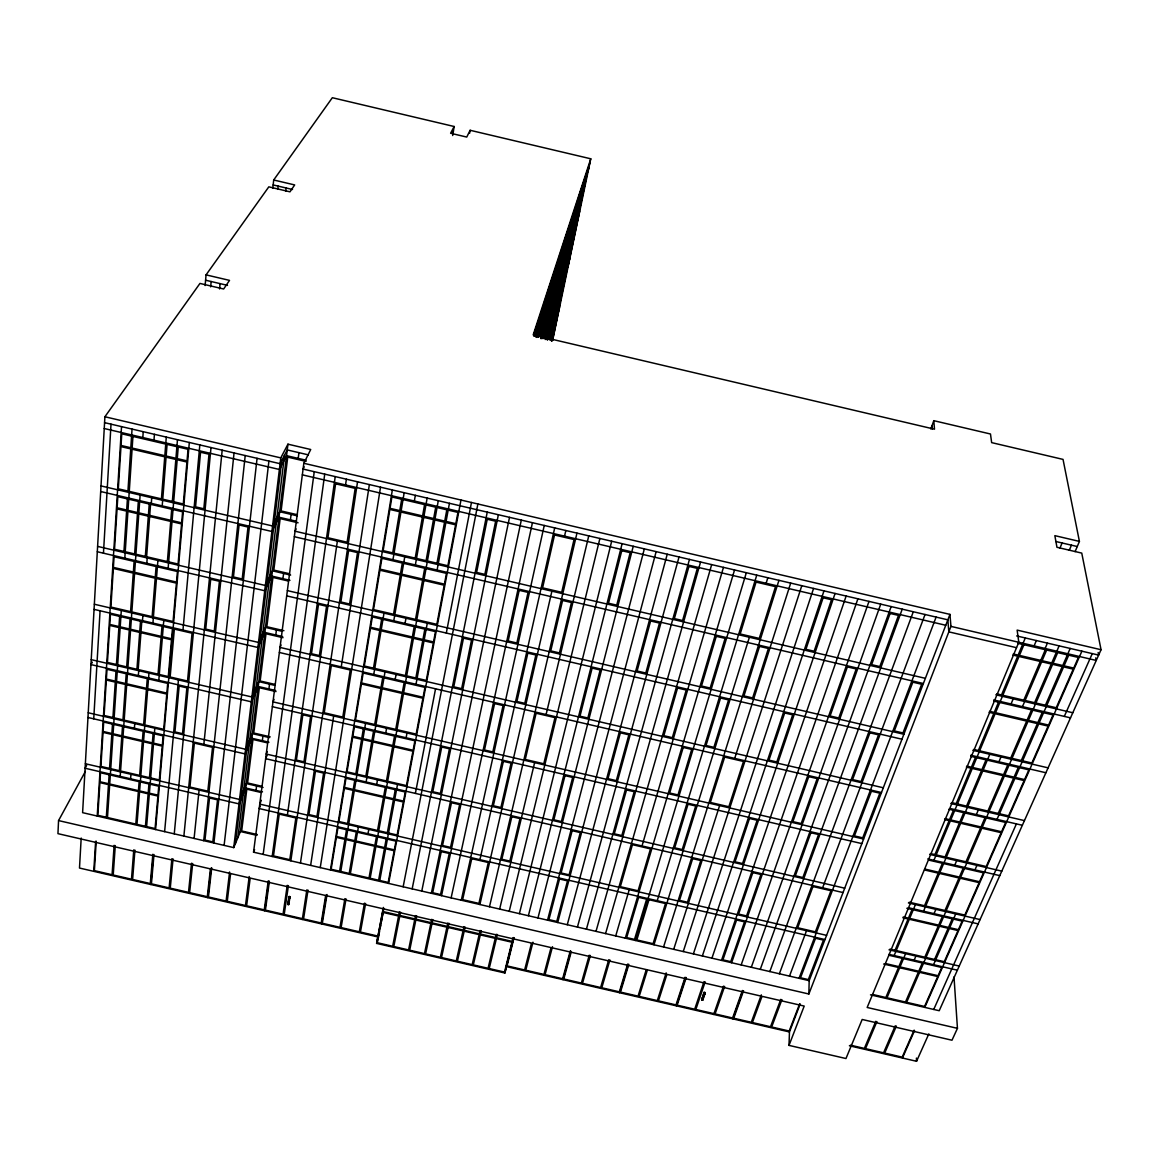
<?xml version="1.0" encoding="UTF-8"?>
<svg xmlns="http://www.w3.org/2000/svg" width="1159" height="1159" viewBox="0 0 1159 1159"><rect width="100%" height="100%" fill="white"/><g stroke="black" fill="none" stroke-linecap="round" stroke-linejoin="round"><path stroke-width="1.5" d="M954.002 976.907L957.45 1028.337L951.988 1040.217L862.18 1019.471L845.969 1058.529L789.004 1045.389L804.201 1006.07L57.95 833.654L58.558 820.586L808.866 994.002L809.17 980.659L949.945 614.386L303.832 463.281L253.546 852.184L809.17 980.659M789.004 1045.389L789.467 1031.945L800.145 1004.143M81.188 838.029L79.493 868.048L378.5 937.066M205.129 285.549L206.056 274.871L229.525 280.377L223.644 288.997L199.956 283.433L104.904 416.762L82.608 812.662L233.727 847.606L240.42 831.539L287.954 444.172L310.713 449.504L303.832 463.281M93.734 718.826L100.08 610.779M103.455 553.191L111.018 424.165M93.763 871.336L95.632 841.376M97.211 816.037L121.536 426.628M96.226 841.188L94.386 870.641L112.075 874.726L114.147 845.331M106.324 817.269L108.482 784.614L99.906 782.629L97.849 815.299L135.806 824.078L138.37 791.539L109.67 784.889L107.483 817.53M109.134 774.734L108.54 783.716L99.964 781.731L100.514 772.749L139.152 781.688L138.443 790.641L109.728 783.991L110.322 775.009M109.554 768.417L111.815 734.415L103.05 732.387L100.92 766.418L119.391 770.692L121.782 736.733L113.017 734.705L110.757 768.692M112.495 724.129L111.872 733.488L103.108 731.459L103.702 722.086L122.506 726.447L121.84 735.806L113.075 733.763L113.712 724.418M112.93 717.537L115.277 682.115L106.338 680.043L104.107 715.494L122.97 719.869L125.462 684.476L116.508 682.405L114.147 717.827M115.987 671.394L115.349 681.144L106.396 679.058L107.005 669.308L126.215 673.756L125.52 683.506L116.581 681.434L117.233 671.669M116.451 664.513L118.899 627.57L109.757 625.44L107.439 662.426L126.693 666.889L129.286 629.974L120.159 627.859L117.682 664.802M119.638 616.371L118.957 626.555L109.815 624.426L110.453 614.241L130.069 618.805L129.359 628.96L120.217 626.845L120.898 616.66M123.941 551.438L126.606 511.119L117.059 508.902L114.538 549.25L134.632 553.93L137.472 513.654L127.925 511.423L125.23 551.742M127.418 498.906L126.679 510.018L117.131 507.787L117.827 496.66L138.327 501.441L137.544 512.553L127.997 510.322L128.736 499.21M127.939 491.068L130.735 448.895L120.971 446.621L118.319 488.823L161.42 498.877L164.737 456.834L132.083 449.214L129.272 491.373M131.575 436.103L130.808 447.736L121.043 445.462L121.767 433.814L165.737 444.085L164.824 455.69L132.155 448.055L132.937 436.421M131.662 434.944L132.054 429.076M110.395 774.111L110.684 769.59M113.77 723.477L114.089 718.768M117.291 670.699L117.624 665.788M120.971 615.646L121.304 610.518M124.81 558.16L125.158 552.814M128.823 498.095L129.185 492.503M142.818 437.551L143.238 431.699M115.292 845.592L113.22 874.987L131.474 879.203L133.778 849.866M120.203 776.385L120.522 771.865M123.781 725.795L124.114 721.086M127.519 673.075L127.867 668.163M131.416 618.066L131.778 612.952M135.487 560.652L135.864 555.306M139.732 500.645L140.123 495.052M136.936 669.279L139.688 632.394M139.761 631.38L140.514 621.224M145.339 556.421L148.323 516.19M148.41 515.089L149.236 503.991M153.988 440.159L154.422 434.321M138.182 669.569L140.949 632.684M141.021 631.684L141.775 621.514M146.628 556.726L149.641 516.494M149.728 515.393L150.554 504.295M130.605 778.79L130.938 774.284M134.401 728.258L134.748 723.564M138.356 675.581L138.732 670.684M142.485 620.644L142.876 615.53M146.802 563.288L147.207 557.943M151.307 503.339L151.728 497.762M165.824 442.926L166.288 437.088M134.937 850.126L132.619 879.464L150.293 883.549L152.843 854.27M140.413 781.065L140.761 776.559M144.411 730.576L144.788 725.882M148.584 677.957L148.96 673.06M152.93 623.078L153.336 617.964M157.465 565.766L157.899 560.434M162.217 505.889L162.651 500.311M145.44 826.309L148.135 793.799L139.558 791.814L136.979 824.353L155.074 828.54L157.899 796.059L149.323 794.074L146.614 826.584M148.946 783.962L148.207 792.901L139.631 790.916L140.34 781.963L158.754 786.222L157.972 795.161L149.395 793.176L150.134 784.237M149.482 777.66L152.278 743.803L143.528 741.774L140.833 775.661L159.305 779.935L162.246 746.106L153.481 744.078L150.67 777.935M153.133 733.546L152.351 742.876L143.6 740.847L144.339 731.517L163.129 735.878L162.318 745.179L153.567 743.151L154.335 733.835M158.044 674.176L161.101 637.378L130.547 630.279L127.939 667.178L168.287 676.552L171.489 639.782L162.361 637.667L159.29 674.466M162.014 626.222L161.173 636.363L130.619 629.265L131.344 619.094L172.459 628.656L171.575 638.783L162.434 636.653L163.289 626.526M167.374 561.564L170.706 521.405L138.79 513.959L135.936 554.234L178.066 564.056L181.557 523.94L172.01 521.709L168.678 561.854M171.706 509.236L170.793 520.304L138.863 512.857L139.645 501.76L182.615 511.785L181.644 522.839L172.112 520.608L173.024 509.54M172.358 501.441L175.835 459.442L166.07 457.153L162.753 499.196L183.296 503.991L186.932 462.035L177.182 459.746L173.676 501.746M176.892 446.693L175.936 458.283L166.172 456.009L167.084 444.404L188.048 449.301L187.034 460.876L177.284 458.602L178.24 447.012M176.979 445.534L177.472 439.696M150.221 783.339L150.598 778.834M154.422 732.894L154.813 728.214M158.797 680.333L159.203 675.451M163.361 625.498L163.796 620.398M168.142 568.258L168.577 562.926M173.126 508.439L173.589 502.861M150.786 884.505L153.394 854.719M155.581 829.54L189.323 442.477M153.988 854.531L151.438 883.81L169.113 887.895L171.894 858.674M704.092 992.336L701.818 1000.058L702.731 1000.26L704.875 993.944L705.005 992.539L704.092 992.336L702.093 998.725L703.006 998.928L701.948 998.652L702.861 998.855L702.731 1000.26M210.677 286.853L211.155 281.521M701.818 1000.058L702.166 998.015M164.621 831.626L178.443 679.913M182.977 630.061L199.826 444.926M219.587 288.953L220.08 283.622M174.256 833.857L211.01 447.548M173.053 858.935L170.257 888.156L188.497 892.358L191.525 863.209M183.875 836.074L222.18 450.156M194.089 838.435L199.102 790.061M203.839 744.353L234.046 452.937M192.669 863.469L189.641 892.633L207.302 896.704L210.373 869.322M272.814 188.222L273.698 179.993L332.343 97.718L454.154 126.505L452.676 135.516M203.709 840.666L245.215 455.545M277.783 189.381L278.146 186.106M285.751 191.264L286.128 187.99M207.78 897.66L211.097 868.048M213.908 843.028L257.066 458.312M211.72 867.874L208.446 896.965L226.106 901.05L229.598 872.003M224.107 845.389L268.902 461.079M230.554 873.973L227.251 901.311L245.476 905.512L249.214 876.537M233.727 847.606L280.782 457.892L287.954 444.172M235.335 843.752L281.796 460.398M237.885 837.624L284.534 455.139M256.038 790.395L256.603 785.961M262.354 740.717L262.934 736.095M268.917 688.953L269.54 684.143M275.784 635.002L276.422 629.974M282.926 578.689L283.593 573.444M290.402 519.884L291.097 514.408M298.211 458.399L298.95 452.662M250.141 878.508L246.621 905.787L264.266 909.858L268.236 880.927M263.165 854.415L314.248 471.684M264.73 910.8L268.772 881.376M272.191 856.501L324.737 474.132M269.395 881.202L265.411 910.119L283.057 914.19L287.258 885.331M287.374 815.081L335.226 476.595M290.837 860.804L337.37 541.094M345.541 484.94L346.382 479.203M288.417 885.592L284.201 914.451L302.412 918.667M287.736 904.426L289.199 896.501L290.112 896.704L288.663 904.643L287.736 904.426L288.316 902.441L289.243 902.658L288.229 903.107M288.997 903.325L288.084 903.107L289.199 896.501M300.442 863.035L357.537 481.811M302.296 919.478L306.86 889.851M310.626 865.382L333.676 715.958M341.253 666.874L369.373 484.578M308.019 890.126L303.557 918.928L321.202 922.999L325.592 895.936M320.246 867.613L380.514 487.186M321.637 923.94L326.403 894.69M330.431 869.96L392.35 489.953M327.026 894.516L322.332 923.259L339.978 927.33L344.889 898.645M339.587 871.206L344.918 839.333L336.356 837.363L331.155 869.25L349.207 873.422L354.654 841.593L346.092 839.609L340.76 871.467M346.527 829.699L345.063 838.464L336.501 836.479L337.935 827.714L356.291 831.959L354.799 840.724L346.237 838.739L347.7 829.974M347.555 823.527L353.089 790.337L344.353 788.323L338.935 821.528L377.544 830.467L383.499 797.392L354.292 790.626L348.743 823.803M354.77 780.297L353.234 789.438L344.498 787.41L345.99 778.269L385.295 787.381L383.658 796.479L354.451 789.714L355.972 780.586M355.842 773.864L361.608 739.297L352.698 737.225L347.048 771.836L365.838 776.182L371.749 741.644L362.839 739.587L357.059 774.154M363.361 728.823L361.767 738.341L352.843 736.269L354.408 726.751L373.546 731.199L371.923 740.702L362.999 738.631L364.592 729.112M373.488 668.135L379.775 630.496L370.46 628.323L364.317 666.005L405.418 675.567L412.169 638.044L381.05 630.786L374.748 668.439M381.673 619.08L379.949 629.453L370.634 627.294L372.329 616.907L414.212 626.671L412.358 637.001L381.224 629.757L382.963 619.384M392.727 552.872L399.594 511.727L389.859 509.453L383.151 550.641L426.092 560.666L433.466 519.638L400.942 512.046L394.046 553.176M401.68 499.254L399.783 510.597L390.047 508.323L391.901 496.965L435.712 507.207L433.669 518.522L401.13 510.916L403.028 499.572M347.859 829.091L348.598 824.686M356.132 779.659L356.9 775.067M364.752 728.156L365.549 723.361M373.749 674.437L374.589 669.438M383.136 618.341L384.006 613.125M392.959 559.739L393.872 554.277M403.216 498.428L404.172 492.705M469.612 133.285L470.119 130.286L590.771 158.797L552.611 340.471M346.034 898.906L341.108 927.591L359.319 931.793L364.462 903.165M357.638 831.351L358.392 826.946M366.114 781.977L366.896 777.385M374.937 730.518L375.762 725.737M384.151 676.856L385.02 671.858M393.77 620.818L394.668 615.603M403.825 562.274L404.766 556.813M414.342 501.021L415.328 495.313M415.197 558.116L422.398 517.059M422.6 515.929L424.585 504.614M367.997 833.756L368.779 829.351M376.689 784.44L377.501 779.848M385.744 733.039L386.584 728.258M395.19 679.42L396.074 674.437M405.056 623.455L405.969 618.24M415.357 564.969L416.327 559.522M416.516 558.421L423.745 517.378M423.948 516.248L425.933 504.918M426.135 503.788L427.149 498.08M365.621 903.426L360.449 932.053L378.08 936.124M377.776 836.016L378.573 831.626M386.671 786.744L387.497 782.166M395.943 735.4L396.798 730.619M405.607 681.84L406.505 676.856M415.69 625.932L416.632 620.717M426.237 567.504L427.222 562.057M437.262 506.382L438.29 500.688M378.602 880.217L384.44 848.489L375.893 846.505L370.156 878.261L388.193 882.434L394.176 850.735L385.614 848.765L379.761 880.492M386.208 838.884L384.6 847.62L376.038 845.635L377.617 836.899L395.987 841.144L394.335 849.866L385.788 847.895L387.396 839.159M387.338 832.741L393.423 799.696L384.701 797.667L378.732 830.742L397.131 835.002L403.361 801.999L394.625 799.971L388.526 833.017M395.277 789.699L393.596 798.783L384.86 796.769L386.512 787.656L405.244 792.003L403.535 801.086L394.799 799.073L396.479 789.974M415.849 677.986L422.745 640.507L413.444 638.334L406.679 675.856L426.28 680.42L433.336 642.97L424.035 640.797L417.11 678.29M424.846 629.149L422.934 639.478L413.633 637.305L415.502 626.961L435.465 631.612L433.524 641.941L424.223 639.768L426.135 629.438M436.986 563.202L444.534 522.231L434.813 519.956L427.41 560.97L447.881 565.751L455.603 524.81L445.882 522.55L438.305 563.506M446.823 509.801L444.737 521.101L435.016 518.826L437.059 507.526L457.935 512.408L455.806 523.694L446.085 521.42L448.171 510.119M387.555 838.276L388.366 833.886M396.653 789.062L397.494 784.484M406.128 737.761L406.997 732.995M416.009 684.259L416.921 679.29M426.324 628.41L427.28 623.209M437.102 570.04L438.102 564.607M448.388 508.989L449.431 503.296M513.683 937.544L504.904 973.009L376.603 943.397L383.368 907.439M376.878 942.166L383.151 909.236M383.817 908.265L383.194 911.597L398.739 915.19L399.391 911.872M378.819 935.356L379.471 931.633M380.109 928.518L380.746 924.911M381.398 921.68L383.021 913.118M388.613 883.419L460.978 500.036M415.386 793.408L435.552 688.808M446.302 633.06L471.467 502.484M403.158 886.78L477.885 503.991M400.55 912.133L399.898 915.465L414.864 918.913L415.545 915.596M412.169 888.866L487.244 512.133M535.038 331.155L534.009 336.255L588.902 167.707M416.704 915.871L416.023 919.188L430.989 922.636L431.684 919.333M421.775 891.083L498.37 514.741M534.777 335.197L536.501 326.679M535.096 336.124L537.877 322.492M535.675 335.473L537.834 324.897L536.805 328.055M535.675 335.777L539.225 318.334M535.864 337.153L540.485 314.466M536.559 336.269L541.905 310.134M536.82 337.414L543.223 306.077M537.501 336.574L544.614 301.833M538.095 336.327L545.903 297.849M538.37 336.733L545.817 300.34L544.846 303.339M538.341 337.153L547.193 293.908M538.848 336.834L548.395 290.243M539.5 336.038L549.743 286.128M550.989 282.289L540.065 335.502L579.703 211.474M552.307 278.247L540.427 336.038L578.805 215.777M540.63 337.24L542.658 327.374M552.539 279.362L553.538 274.48M540.818 338.457L554.77 270.728M541.181 338.732L555.9 267.236M541.76 338.153L557.175 263.339M542.253 337.805L558.363 259.674M542.818 337.255L559.623 255.835M542.934 338.703L560.797 252.256M543.412 338.399L561.956 248.692M543.803 338.341L563.042 245.375M544.382 337.399L552.292 299.181L551.336 302.18M544.339 337.834L564.259 241.652M544.802 337.559L565.389 238.174M545.063 338.298L566.577 234.524M545.208 339.529L567.693 231.105M545.643 339.312L568.808 227.7M546.005 339.326L569.837 224.542M431.365 893.299L509.511 517.349M546.483 338.906L570.996 221.007M546.86 339.138L572.068 217.689M547.062 339.616L573.212 214.198M547.439 339.848L574.27 210.938M547.83 339.688L575.328 207.707M548.25 339.312L576.313 204.694M548.671 339.094L577.414 201.318M549.033 339.109L578.442 198.16M579.529 194.828L549.438 338.906L560.376 303.484M570.214 241.188L549.656 339.558L559.536 307.526M579.601 196.277L580.543 191.713M549.989 339.63L581.557 188.627M550.235 340.036L582.499 185.759M550.829 338.645L552.669 330.054M552.843 329.228L553.698 325.114M553.741 324.708L560.319 293.473M560.376 293.039L562.274 284.187M562.448 283.332L563.332 279.087M572.358 235.972L573.285 231.583M573.343 231.09L581.21 195.176M582.412 187.961L579.529 200.043M582.484 187.425L583.426 182.89M553.886 325.824L554.741 321.724M554.799 321.318L561.362 290.17M561.405 289.721L563.303 280.898M563.477 280.058L564.361 275.828M573.372 232.814L574.284 228.439M583.47 184.382L584.411 179.877M554.987 322.26L555.842 318.16M564.563 276.595L565.447 272.379M574.429 229.482L575.342 225.121M575.342 224.817L582.311 191.771M582.383 191.235L584.382 181.92M584.455 181.383L585.396 176.878M551.423 340.876L553.973 328.663M554.016 328.258L557.769 313.495M556.016 318.913L556.871 314.828M556.928 314.408L563.462 283.419M563.52 282.984L565.389 274.205M565.578 273.365L566.461 269.149M575.429 226.367L576.342 222.021M585.483 178.211L586.425 173.72M551.713 340.978L555.002 325.317M555.045 324.911L556.871 316.393M557.044 315.581L557.899 311.51M557.943 311.09L564.476 280.188M564.52 279.739L566.403 270.989M566.577 270.148L567.461 265.947M576.414 223.267L577.327 218.935M577.385 218.443L585.165 182.963M586.382 175.777L581.514 193.901M586.454 175.241L587.381 170.764M552.162 340.326L588.395 167.664M552.394 340.659L558.957 309.41M568.446 264.18L578.24 217.53M588.352 169.373L589.294 164.926M432.843 919.594L432.148 922.912L447.113 926.36L447.823 923.057M441.536 895.661L521.318 520.101M504.904 973.009L506.382 966.2M512.597 941.905L513.48 937.747M451.126 897.877L532.445 522.709M448.982 923.317L448.258 926.635L463.223 930.083L463.962 926.78M461.296 900.224L544.252 525.462M479.913 859.659L554.712 527.91M465.121 927.055L464.382 930.358L479.333 933.806L480.101 930.518M479.884 904.527L551.901 591.162M564.534 536.139L565.838 530.518M481.26 930.778L480.492 934.082L495.444 937.53L496.226 934.241M489.475 906.744L576.965 533.111M499.645 909.091L534.618 762.636M546.106 714.524L588.758 535.878M497.385 934.502L496.603 937.805L512.119 941.383L512.944 938.095M509.221 911.307L599.884 538.471M513.379 937.892L506.28 966.563L789.467 1031.945M519.391 913.654L611.677 541.224M514.002 937.819L507.048 965.896L524.636 969.967L531.373 943.687M528.388 915.74L622.108 543.672M537.964 917.957L633.234 546.266M532.966 942.195L525.766 970.228L543.933 974.415L550.887 948.192M547.541 920.159L644.346 548.873M557.696 922.521L656.139 551.626M552.495 946.715L545.063 974.676L562.651 978.732L570.3 950.829M567.273 924.723L667.236 554.219M562.999 979.659L570.822 951.162M577.428 927.07L679.029 556.986M570.967 952.843L563.781 978.993L581.369 983.064L589.25 955.204M586.425 929.156L689.46 559.42M596.001 931.372L700.572 562.014M590.395 955.465L582.499 983.325L600.637 987.511L608.765 959.71M605.563 933.589L711.669 564.607M615.719 935.936L629.236 889.663M642.014 845.954L723.448 567.374M609.909 959.985L601.782 987.772L619.355 991.829L627.7 964.085M625.295 938.138L734.545 569.967M376.603 943.397L378.515 936.675M619.674 992.741L628.221 964.418M635.436 940.485L746.324 572.72M628.859 964.36L620.485 992.09L638.044 996.146L646.157 969.996M657.211 900.717L756.755 575.154M551.612 333.473L555.726 320.13M550.786 339.051L556.074 321.579M653.98 944.773L749.38 637.247M766.128 583.267L767.837 577.747M647.302 970.271L639.188 996.407L657.312 1000.594L666.164 972.879M559.29 296.805L565.534 276.523M549.38 323.26L559.189 277.566L558.276 280.42M558.334 294.748L567.939 250.141L567.084 252.821M562.477 281.536L573.125 237.131M564.534 274.973L575.11 230.902M566.635 268.308L568.518 262.311M544.86 337.979L569.895 258.182M545.15 338.529L569.011 262.369M663.556 946.99L778.935 580.34M569.33 248.779L575.125 227.613M571.373 242.376L577.095 221.441M573.43 235.885L575.284 230.047M569.156 249.649L571.068 243.636M541.746 329.88L543.948 323.013M550.38 302.876L560.623 254.864L559.739 257.573M557.421 280.898L567.504 233.77L566.65 236.349M564.114 259.92L564.94 257.37M569.489 243.144L571.3 237.465M572.445 233.886L584.208 185.933M574.473 227.555L578.37 215.386M544.049 325.013L545.063 321.869M571.155 240.029L573.068 234.06M673.698 949.337L719.609 805.592M734.705 758.377L790.699 583.093M666.802 974.762L658.442 1000.854L676.001 1004.911L685.099 977.24M580.529 196.958L587.222 173.198M584.513 184.687L585.353 182.079M579.341 200.942L580.224 198.232M683.259 951.539L801.796 585.686M590.771 158.797L533.198 334.85L934.502 429.192L933.792 420.674L990.481 434.002L991.655 442.622L1063.035 459.399L1079.42 541.412L1075.103 551.626M533.647 335.429L589.83 163.26M551.249 283.665L553.408 277.03M573.241 216.125L574.038 213.662M578.515 199.942L580.297 194.466M581.412 191.018L583.281 185.295M676.32 1005.824L685.577 977.674M693.386 953.886L813.56 588.439M686.244 977.515L677.146 1005.172L694.69 1009.214L704.02 981.615M702.368 955.958L823.977 590.873M711.93 958.174L835.059 593.466M705.165 981.876L695.82 1009.489L713.944 1013.661M702.861 998.855L704.73 993.871M705.005 992.539L703.875 992.959M721.492 960.391L846.142 596.059M713.669 1014.444L723.506 986.121M731.619 962.723L857.906 598.812M724.65 986.381L715.074 1013.922L732.618 1017.979L742.412 990.496M741.166 964.94L868.989 601.391M930.851 429.018L933.792 420.674M732.908 1018.877L742.876 990.916M751.307 967.272L880.739 604.143M743.556 990.757L733.748 1018.239L751.293 1022.281L761.318 994.857M760.275 969.359L891.141 606.577M289.634 898.037L290.112 896.704M288.663 904.643L289.243 902.658M769.822 971.561L902.224 609.17M761.869 996.74L752.423 1022.542L770.532 1026.729L780.789 999.362M779.37 973.763L913.292 611.764M789.496 976.11L806.519 930.706M822.6 887.823L925.041 614.502M781.934 999.623L771.662 1026.99L789.192 1031.032L799.681 1003.723M799.044 978.312L936.11 617.095M808.866 994.002L950.945 626.382L949.945 614.386M253.546 852.184L254.574 849.619M260.224 806.027L259.181 808.562L824.976 939.558M261.326 800.304L259.761 804.114L826.584 935.356M1059.963 548.077L1062.093 542.977M895.052 950.293L908.105 918.986L902.904 917.783M912.061 909.511L908.468 918.131L903.267 916.928M934.951 854.618L949.134 820.586L944.614 819.543M953.437 810.286L949.525 819.659L945.005 818.602M956.189 803.68L970.996 768.171L966.374 767.099M975.472 757.421L971.401 767.2L966.78 766.128M978.355 750.525L993.828 713.422L989.105 712.321M998.507 702.18L994.248 712.408L989.525 711.307M1001.521 694.965L1017.689 656.168L1012.865 655.052M1022.6 644.404L1018.138 655.11L1013.314 653.98M1023.049 643.332L1025.295 637.943M894.154 955.567L895.878 951.409M896.24 950.568L909.308 919.261L938.297 925.983L924.824 957.189L889.924 949.105M913.263 909.786L909.67 918.406L938.66 925.128L942.368 916.537L906.831 908.294M913.625 908.917L915.436 904.585M933.908 860.326L935.806 855.806M936.182 854.893L950.38 820.876L959.42 822.977L945.092 856.965L930.503 853.575M954.683 810.576L950.771 819.949L959.811 822.05L963.752 812.691L948.902 809.228M955.074 809.634L957.044 804.926M957.435 803.984L972.271 768.475L981.499 770.619L966.534 806.099L951.64 802.622M976.762 757.711L972.676 767.504L981.905 769.648L986.034 759.869L970.836 756.334M977.167 756.726L979.225 751.814M979.63 750.815L995.117 713.727L1026.686 721.086L1010.735 758.058L973.705 749.438M999.826 702.484L995.552 712.713L1027.12 720.072L1031.51 709.873L993.77 701.079M1000.246 701.456L1002.39 696.313M1002.825 695.27L1019.022 656.487L1051.3 664.02L1034.61 702.702L996.769 693.864M1023.933 644.723L1019.471 655.414L1051.749 662.962L1056.356 652.3L1017.747 643.274M267.222 754.929L265.643 758.681L843.028 892.56M1069.293 550.264L1071.438 545.165M267.294 751.554L266.237 754.045L844.708 888.185M875.798 1021.311L864.368 1048.388L850.358 1045.157M1034.089 645.911L1036.349 640.536M876.928 1021.572L865.498 1048.649L883.578 1052.821L895.241 1025.802M903.861 957.812L905.614 953.654M923.535 911.22L925.36 906.889M944.034 862.673L945.932 858.153M965.404 812.039L967.403 807.33M987.729 759.188L989.8 754.277M1011.039 703.977L1013.212 698.834M1045.114 648.489L1047.403 643.115M1023.803 700.166L1040.318 661.456M1040.768 660.398L1045.331 649.721M914.147 960.203L915.929 956.045M934.038 913.654L935.878 909.337M954.755 865.165L956.682 860.644M976.356 814.589L978.37 809.88M998.913 761.796L1001.014 756.885M1022.47 706.642L1024.672 701.514M1025.107 700.471L1041.651 661.775M1042.1 660.702L1046.664 650.04M1056.82 651.228L1059.123 645.853M896.385 1026.063L884.708 1053.082L902.209 1057.124L914.103 1030.163M923.853 962.448L925.65 958.29M943.933 915.958L945.802 911.626M964.867 867.511L966.809 863.006M986.686 816.994L988.714 812.285M1009.46 764.259L1011.59 759.348M1033.263 709.163L1035.48 704.035M274.046 699.413L272.988 701.876L863.6 839.029M934.56 959.449L948.149 928.272L939.485 926.258L926.012 957.464L944.281 961.695L958.015 930.547L949.351 928.547L935.733 959.71M952.263 918.826L948.526 927.417L939.862 925.404L943.571 916.812L962.158 921.13L958.392 929.692L949.714 927.693L953.466 919.116M998.218 813.459L1013.632 778.109L1004.404 775.951L989.12 811.343L1008.562 815.864L1024.136 780.558L1014.907 778.399L999.478 813.748M1018.312 767.388L1014.053 777.138L1004.824 774.98L1009.04 765.23L1028.859 769.851L1024.556 779.587L1015.327 777.428L1019.587 767.693M1021.296 760.521L1037.406 723.593L1027.975 721.391L1012.01 758.363L1031.872 762.999L1048.142 726.099L1038.71 723.897L1022.586 760.826M1042.289 712.394L1037.856 722.579L1028.424 720.376L1032.814 710.192L1053.067 714.915L1048.591 725.085L1039.159 722.883L1043.593 712.698M1045.418 705.223L1062.267 666.584L1052.618 664.339L1035.929 703.006L1056.226 707.743L1073.234 669.149L1063.6 666.903L1046.736 705.527M1067.381 654.878L1062.731 665.527L1053.082 663.281L1057.689 652.618L1078.406 657.457L1073.712 668.091L1064.063 665.846L1068.714 655.197M1067.845 653.806L1070.177 648.446M933.56 964.694L935.371 960.55M953.843 918.247L955.726 913.929M974.98 869.858L976.936 865.353M997.015 819.384L999.058 814.69M1020.007 766.707L1022.151 761.811M1044.042 711.684L1046.287 706.555M902.441 1058.022L914.552 1030.583M924.781 1007.388L1081.898 651.184M281.101 645.027L280.029 647.432L883.303 787.772M933.734 1009.46L1016.4 823.904M1064.295 716.407L1092.285 653.618M849.402 1045.78L916.552 1061.282L928.837 1033.886M1079.42 541.412L1054.849 535.646L1056.95 547.28L1081.753 553.104L1101.05 649.721L939.21 1010.72L870.496 994.842M296.139 528.924L295.052 531.213L925.375 678.334M304.18 466.86L303.093 469.076L947.845 619.833L948.83 631.858L1016.53 647.693M470.119 130.286L466.744 137.066L450.619 133.256L454.154 126.505M452.575 132.619L453.415 131.025M58.558 820.586L85.389 771.401M86.635 765.491L85.114 768.258L239.015 803.897L245.766 788.019L262.485 791.901M92.358 662.195L90.953 664.585L251.329 701.818L258.225 686.476L275.654 690.518M206.056 274.871L268.816 186.845L289.967 191.829L294.676 184.933L273.698 179.993M872.799 994.494L885.824 997.508L898.5 967.461L883.636 964.027M957.45 1028.337L867.164 1007.475L1018.79 642.245L1017.138 630.105L1101.05 649.721M289.098 897.167L290.011 897.37M288.707 897.819L289.779 898.037M703.817 993.669L704.875 993.944M97.602 546.396L265.382 585.483L272.408 570.836L290.634 575.081M287.374 590.612L903.875 734.255M972.821 750.308L1048.098 767.852M97.313 551.756L264.745 590.757L271.771 576.081L289.953 580.326M286.693 595.871L901.963 739.21M970.764 755.248L1045.896 772.749M283.912 630.684L266.845 626.715L272.916 577.428L288.562 581.079M281.579 631.177L265.469 627.425L258.5 642.434L94.357 604.245M282.651 636.595L264.86 632.452L257.892 647.49L94.067 609.388M282.999 637.711L265.976 633.741L260.167 680.97L275.205 684.462M950.771 803.462L1024.44 820.601M279.377 652.488L881.477 792.524M950.38 808.547L1022.354 825.28M274.582 685.317L258.819 681.651L251.909 696.979L91.228 659.659M276.001 691.59L259.326 687.722L253.749 733.01L270.119 736.805M929.663 854.371L1001.796 871.133M272.365 706.7L861.847 843.593M927.779 858.906L999.782 875.625M928.605 860.079L942.426 863.281L938.645 872.263L924.882 869.062M924.505 869.96L938.268 873.147L924.52 905.744L909.25 902.209M269.54 737.631L252.43 733.661L245.607 749.265L88.243 712.771M268.931 742.238L251.865 738.283L245.042 753.915L87.968 717.493M267.642 742.89L252.952 739.485L247.591 782.962L262.035 786.309M908.41 902.962L980.079 919.58M908.366 907.7L978.138 923.882M263.064 787.468L246.302 783.585L239.551 799.435L85.375 763.738M260.905 792.437L246.824 789.178L241.68 830.96L257.255 834.552M889.011 949.815L959.232 966.07M888.996 954.379L957.377 970.199M889.069 955.306L902.325 958.377L898.848 966.635L885.635 963.578M240.42 831.539L256.849 835.349M1055.849 541.514L1077.247 546.526M308.395 454.879L287.244 449.924L280.072 463.701L104.571 422.658M306.077 460.224L286.548 455.661L279.377 469.467L104.252 428.526M306.063 461.412L287.736 457.124L281.115 510.931L297.443 514.755M104.904 416.762L280.782 457.892M1016.631 635.929L1098.645 655.096L1098.138 652.517M302.34 474.842L945.758 625.266M950.945 626.382L1096.24 660.442L1095.748 657.863M297.255 515.842L279.667 511.727L272.568 525.969L101.021 485.925M296.545 521.318L279 517.218L271.901 531.488L100.703 491.532M298.08 522.796L280.159 518.609L273.828 570.083L289.518 573.748M995.842 694.777L1072.799 712.742M294.343 536.718L923.375 683.52M993.712 699.935L1070.51 717.856M273.162 184.933L292.517 189.497M205.592 280.217L227.526 285.375M932.053 425.614L932.329 429.033M916.421 1058.066L916.552 1061.282M113.336 568.446L110.916 607.055L130.576 611.633L133.285 573.097L113.336 568.446M114.06 556.74L113.394 567.388L133.357 572.039L134.111 561.42L114.06 556.74M122.984 737.008L120.579 770.967L139.645 775.385L142.311 741.485L122.984 737.008M123.709 726.736L123.057 736.081L142.383 740.558L143.122 731.228L123.709 726.736M126.693 684.766L124.187 720.145L143.644 724.665L146.425 689.344L126.693 684.766M127.447 674.045L126.751 683.796L146.498 688.374L147.265 678.652L127.447 674.045M134.574 573.386L131.851 611.923L152.148 616.646L155.176 578.196L134.574 573.386M135.4 561.709L134.647 572.329L155.263 577.139L156.088 566.534L135.4 561.709M147.657 689.634L144.861 724.94L163.709 729.315L166.766 694.067L147.657 689.634M148.497 678.942L147.729 688.663L166.853 693.096L167.693 683.39L148.497 678.942M156.465 578.486L153.408 616.95L173.068 621.514L176.414 583.136L156.465 578.486M157.392 566.838L156.552 577.428L176.501 582.079L177.414 571.503L157.392 566.838M174.343 629.091L170.156 676.986L187.526 681.028L192.046 633.205L174.343 629.091M179.138 686.056L174.951 731.923L182.542 733.676L186.874 687.852L179.138 686.056M200.55 452.227L195.552 506.845L203.825 508.787L208.997 454.212L200.55 452.227M194.35 743.107L189.96 787.033L207.823 791.162L212.532 747.323L194.35 743.107M210.692 579.254L205.722 629.105L214.27 631.104L219.413 581.282L210.692 579.254M209.518 797.986L204.969 840.072L212.836 841.898L217.53 799.84L209.518 797.986M239.087 524.955L233.452 576.95L242.202 578.993L247.997 527.041L239.087 524.955M279.247 814.125L273.481 855.907L289.793 859.688L295.849 817.964L279.247 814.125M302.832 714.77L296.4 760.087L303.977 761.84L310.554 716.566L302.832 714.77M318.493 604.361L311.496 653.719L319.406 655.559L326.548 606.244L318.493 604.361M335.588 483.796L327.939 537.747L347.12 542.224L355.161 488.374L335.588 483.796M315.451 771.184L308.931 814.574L316.958 816.429L323.622 773.082L315.451 771.184M331.315 665.599L324.23 712.771L342.803 717.088L350.25 670.003L331.315 665.599M348.613 550.525L340.876 601.985L349.598 604.013L357.508 552.597L348.613 550.525M361.391 683.94L355.494 720.029L374.69 724.491L380.862 688.475L361.391 683.94M363.173 673.017L361.55 682.955L381.021 687.475L382.731 677.551L363.173 673.017M379.949 570.214L373.517 609.591L393.553 614.256L400.29 574.965L379.949 570.214M381.891 558.29L380.123 569.141L400.463 573.879L402.318 563.057L381.891 558.29M355.827 841.869L350.366 873.698L368.997 878L374.705 846.229L355.827 841.869M357.479 832.234L355.972 840.985L374.864 845.36L376.443 836.624L357.479 832.234M372.981 741.934L367.055 776.472L386.454 780.963L392.655 746.497L372.981 741.934M374.777 731.474L373.14 740.992L392.829 745.556L394.524 736.066L374.777 731.474M382.108 688.765L375.936 724.781L395.741 729.373L402.202 693.43L382.108 688.765M383.991 677.856L382.282 687.765L402.376 692.445L404.158 682.55L383.991 677.856M401.594 575.27L394.857 614.56L415.53 619.384L422.586 580.166L401.594 575.27M403.636 563.361L401.782 574.198L422.774 579.094L424.716 568.272L403.636 563.361M393.886 746.787L387.657 781.253L406.447 785.599L412.937 751.206L393.886 746.787M395.77 736.356L394.046 745.845L413.111 750.264L414.893 740.789L395.77 736.356M403.462 693.719L396.972 729.663L416.153 734.125L422.919 698.24L403.462 693.719M405.418 682.839L403.636 692.734L423.093 697.269L424.962 687.374L405.418 682.839M423.89 580.471L416.82 619.674L436.842 624.339L444.216 585.208L423.89 580.471M426.034 568.591L424.093 579.399L444.419 584.136L446.447 573.357L426.034 568.591M383.035 912.437L377.312 942.716L392.655 946.266L398.58 916.016L383.035 912.437M399.739 916.291L393.799 946.526L408.576 949.931L414.705 919.739L399.739 916.291M441.724 747.019L432.8 791.713L440.377 793.466L449.431 748.815L441.724 747.019M463.484 638.145L453.763 686.809L461.659 688.649L471.525 640.014L463.484 638.145M487.229 519.246L476.61 572.445L484.853 574.371L495.646 521.217L487.229 519.246M415.849 920.014L409.707 950.206L424.469 953.611L430.815 923.462L415.849 920.014M441.26 851.633L432.698 892.734L440.55 894.545L449.257 853.473L441.26 851.633M451.459 802.723L442.535 845.519L450.547 847.374L459.616 804.607L451.459 802.723M431.974 923.737L425.614 953.871L440.377 957.276L446.925 927.186L431.974 923.737M494.574 703.571L484.476 749.989L492.821 751.93L503.064 705.541L494.574 703.571M519.174 590.322L508.178 640.97L516.885 642.999L528.055 592.394L519.174 590.322M448.084 927.461L441.521 957.537L456.284 960.941L463.035 930.909L448.084 927.461M471.742 858.689L462.644 899.659L478.913 903.412L488.301 862.513L471.742 858.689M464.194 931.184L457.414 961.217L472.177 964.621L479.145 934.632L464.194 931.184M503.383 761.347L493.343 805.751L500.905 807.504L511.09 763.129L503.383 761.347M527.838 653.14L516.9 701.499L524.795 703.339L535.878 655.009L527.838 653.14M554.524 534.98L542.586 587.845L561.709 592.307L574.038 539.543L554.524 534.98M480.304 934.907L473.307 964.882L488.069 968.287L495.241 938.355L480.304 934.907M511.829 816.718L501.847 859.254L509.844 861.108L519.971 818.602L511.829 816.718M536.11 713.234L525.259 759.464L543.788 763.767L554.987 717.624L536.11 713.234M562.579 600.449L550.742 650.88L559.449 652.908L571.459 602.521L562.579 600.449M496.4 938.616L489.199 968.547L504.527 972.082L511.916 942.209L496.4 938.616M564.984 775.646L553.843 819.79L561.391 821.543L572.676 777.428L564.984 775.646M592.133 668.106L579.993 716.175L587.874 718.015L600.159 669.989L592.133 668.106M621.76 550.699L608.504 603.231L616.747 605.157L630.163 552.669L621.76 550.699M559.522 879.015L548.917 919.609L556.755 921.419L567.504 880.854L559.522 879.015M572.155 830.699L561.101 872.973L569.098 874.828L580.282 832.582L572.155 830.699M620.384 732.836L607.997 778.674L616.327 780.615L628.873 734.806L620.384 732.836M650.619 620.992L637.102 671.003L645.795 673.031L659.485 623.064L650.619 620.992M626.526 789.931L614.284 833.799L621.832 835.552L634.219 791.727L626.526 789.931M688.939 566.403L674.364 618.616L682.593 620.529L697.341 568.374L688.939 566.403M632.423 844.679L620.326 886.678L638.073 890.793L650.489 848.866L632.423 844.679M677.551 688.011L663.832 735.675L672.336 737.66L686.229 690.04L677.551 688.011M638.667 897.327L626.686 937.588L634.524 939.398L646.635 899.181L638.667 897.327M683.216 747.439L669.685 793.002L678.001 794.929L691.706 749.409L683.216 747.439M716.262 636.32L701.485 686.012L710.177 688.04L725.114 638.377L716.262 636.32M648.982 899.717L636.842 939.935L653.082 943.687L665.512 903.542L648.982 899.717M688.04 804.216L674.683 847.809L682.231 849.561L695.719 805.998L688.04 804.216M720.55 698.037L706.019 745.498L713.886 747.323L728.576 699.906L720.55 698.037M756.059 582.093L740.181 633.973L759.246 638.421L775.516 586.642L756.059 582.093M692.647 858.645L679.493 900.384L687.475 902.224L700.775 860.529L692.647 858.645M724.665 757.088L710.366 802.448L728.852 806.736L743.499 761.463L724.665 757.088M759.551 646.418L743.948 695.907L752.64 697.921L768.403 648.475L759.551 646.418M749.482 818.486L735.038 861.803L742.571 863.556L757.16 820.268L749.482 818.486M784.686 712.973L768.953 760.13L776.82 761.956L792.698 714.842L784.686 712.973M823.122 597.769L805.925 649.315L814.14 651.228L831.496 599.739L823.122 597.769M736.573 920L722.926 959.84L730.75 961.651L744.527 921.84L736.573 920M752.828 872.597L738.602 914.074L746.584 915.914L760.941 874.48L752.828 872.597M808.736 776.631L792.886 821.615L801.202 823.542L817.196 778.602L808.736 776.631M847.374 666.903L830.09 715.972L838.768 718L856.211 668.975L847.374 666.903M810.88 832.741L795.335 875.784L802.868 877.537L818.558 834.523L810.88 832.741M890.112 613.444L871.611 664.643L879.826 666.57L898.486 615.4L890.112 613.444M812.952 886.534L797.682 927.751L815.4 931.85L830.989 890.706L812.952 886.534M869.902 732.821L852.575 779.587L861.065 781.557L878.536 734.835L869.902 732.821M815.53 938.268L800.507 977.776L808.33 979.587L823.469 940.108L815.53 938.268M871.409 791.206L854.415 835.914L862.731 837.841L879.869 793.176L871.409 791.206M912.828 682.187L894.313 730.938L902.977 732.952L921.666 684.245L912.828 682.187M899.674 967.736L886.983 997.769L905.483 1002.042L918.406 972.068L899.674 967.736M903.498 958.638L900.021 966.91L918.768 971.242L922.318 962.999L903.498 958.638M939.485 873.437L925.722 906.019L944.976 910.481L959 877.971L939.485 873.437M943.643 863.571L939.862 872.539L959.391 877.073L963.245 868.12L943.643 863.571M960.666 823.267L946.324 857.254L965.969 861.818L980.601 827.903L960.666 823.267M965.012 812.981L961.057 822.339L981.007 826.975L985.034 817.631L965.012 812.981M982.774 770.923L967.794 806.389L987.874 811.054L1003.143 775.661L982.774 770.923M987.309 760.174L983.18 769.938L1003.549 774.69L1007.765 764.94L987.309 760.174M919.58 972.343L906.642 1002.318L924.549 1006.461L937.732 976.544L919.58 972.343M923.506 963.274L919.942 971.517L938.095 975.719L941.731 967.49L923.506 963.274M960.231 878.247L946.179 910.771L964.824 915.088L979.138 882.636L960.231 878.247M964.476 868.41L960.608 877.363L979.529 881.753L983.455 872.814L964.476 868.41M981.847 828.192L967.2 862.108L986.237 866.526L1001.159 832.684L981.847 828.192M986.28 817.921L982.252 827.265L1001.564 831.756L1005.664 822.441L986.28 817.921"/></g></svg>
